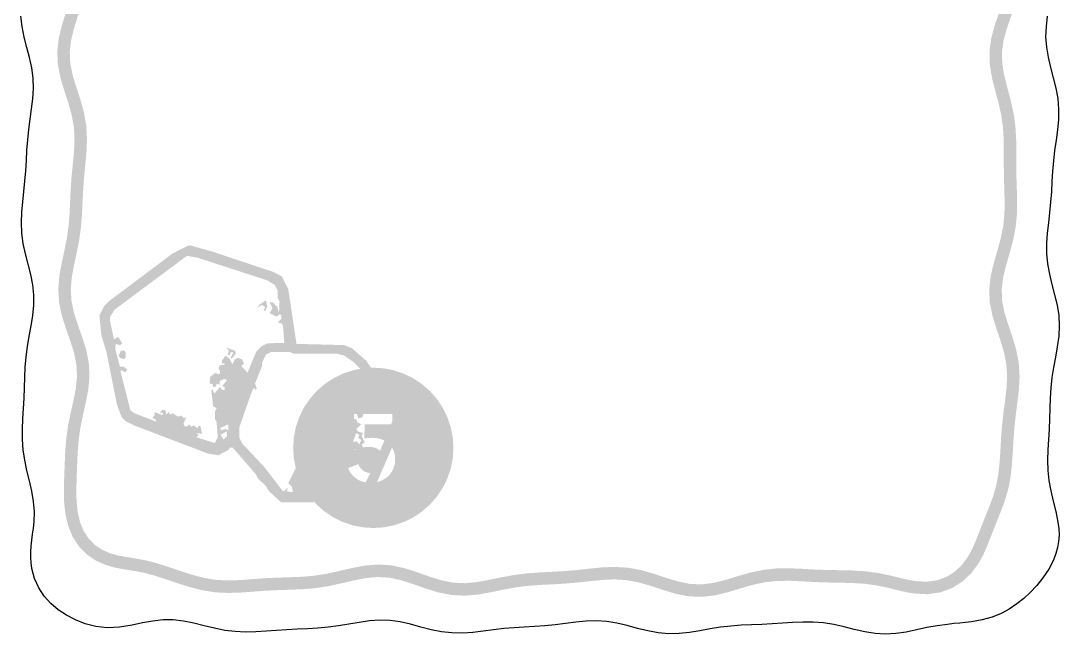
# Model space of a CAD drawing. Header units: millimetres. Extents: x 6 to 297, y 55 to 451.
# Drawn here: x 71.88 to 118.51, y 186.21 to 213.74 of the extents above; entities that cross this region are included whole.
import ezdxf

# ---------------------------------------------------------------- set-up
doc = ezdxf.new("R2010")
doc.units = ezdxf.units.MM
doc.layers.add('CUT', color=1, linetype='Continuous')
doc.layers.add('RASTER', color=7, linetype='Continuous')

msp = doc.modelspace()

# ---------------------------------------------------------------- hatches: boundary and pattern name
at = {"layer": 'RASTER'}
msp.add_hatch(color=7, dxfattribs=at).paths.add_polyline_path([(89.015, 230.376), (89.569, 230.368), (90.113, 230.338), (90.653, 230.267), (91.197, 230.154), (91.752, 230.01), (92.323, 229.868), (92.913, 229.767), (93.515, 229.747), (94.116, 229.821), (94.704, 229.976), (95.274, 230.172), (95.824, 230.36), (96.358, 230.499), (96.882, 230.568), (97.407, 230.564), (97.945, 230.501), (98.498, 230.406), (99.064, 230.309), (99.636, 230.234), (100.207, 230.185), (100.77, 230.152), (101.325, 230.115), (101.876, 230.061), (102.43, 229.986), (102.995, 229.905), (103.573, 229.846), (104.165, 229.84), (104.76, 229.91), (105.347, 230.053), (105.92, 230.24), (106.473, 230.429), (107.007, 230.573), (107.527, 230.644), (108.044, 230.629), (108.573, 230.537), (109.119, 230.392), (109.683, 230.231), (110.261, 230.095), (110.845, 230.006), (111.417, 229.971), (111.702, 229.958), (111.967, 229.953), (112.466, 229.914), (112.915, 229.838), (113.323, 229.722), (113.693, 229.571), (114.032, 229.392), (114.349, 229.19), (114.651, 228.968), (114.947, 228.722), (115.24, 228.446), (115.527, 228.129), (115.796, 227.765), (116.026, 227.352), (116.189, 226.891), (116.258, 226.381), (116.245, 226.121), (116.213, 225.864), (116.07, 225.321), (115.882, 224.769), (115.691, 224.198), (115.543, 223.611), (115.467, 223.015), (115.469, 222.422), (115.53, 221.842), (115.616, 221.275), (115.698, 220.721), (115.759, 220.17), (115.8, 219.617), (115.833, 219.056), (115.877, 218.488), (115.945, 217.916), (116.034, 217.35), (116.125, 216.795), (116.187, 216.255), (116.195, 215.728), (116.132, 215.204), (115.998, 214.671), (115.814, 214.122), (115.618, 213.554), (115.459, 212.967), (115.379, 212.366), (115.394, 211.763), (115.493, 211.172), (115.638, 210.599), (115.787, 210.042), (115.908, 209.499), (115.983, 208.96), (116.016, 208.418), (116.022, 207.866), (116.02, 207.306), (116.027, 206.74), (116.045, 206.178), (116.06, 205.625), (116.05, 205.082), (115.997, 204.546), (115.891, 204.008), (115.743, 203.46), (115.578, 202.896), (115.438, 202.313), (115.367, 201.714), (115.391, 201.11), (115.508, 200.514), (115.685, 199.935), (115.876, 199.376), (116.036, 198.835), (116.137, 198.306), (116.17, 197.779), (116.142, 197.243), (116.077, 196.694), (116.003, 196.133), (115.941, 195.564), (115.898, 194.996), (115.867, 194.435), (115.829, 193.883), (115.767, 193.335), (115.718, 193.072), (115.665, 192.816), (115.518, 192.327), (115.352, 191.887), (115.187, 191.481), (115.034, 191.098), (114.892, 190.73), (114.751, 190.369), (114.593, 190.014), (114.399, 189.665), (114.152, 189.333), (113.845, 189.036), (113.476, 188.795), (113.051, 188.633), (112.576, 188.563), (112.053, 188.59), (111.78, 188.641), (111.502, 188.7), (110.936, 188.842), (110.36, 188.959), (109.78, 189.034), (109.204, 189.069), (108.638, 189.081), (108.08, 189.091), (107.525, 189.112), (106.965, 189.143), (106.395, 189.167), (105.814, 189.159), (105.227, 189.098), (104.643, 188.976), (104.07, 188.813), (103.514, 188.643), (102.978, 188.51), (102.457, 188.445), (101.941, 188.465), (101.415, 188.569), (100.872, 188.733), (100.31, 188.921), (99.73, 189.086), (99.14, 189.194), (98.548, 189.23), (97.965, 189.206), (97.395, 189.149), (96.837, 189.087), (96.284, 189.04), (95.729, 189.008), (95.166, 188.98), (94.595, 188.937), (94.019, 188.864), (93.448, 188.76), (92.888, 188.643), (92.344, 188.546), (91.815, 188.498), (91.294, 188.523), (90.769, 188.627), (90.228, 188.794), (89.669, 188.994), (89.09, 189.178), (88.495, 189.302), (87.894, 189.337), (87.298, 189.284), (86.718, 189.172), (86.155, 189.039), (85.605, 188.92), (85.062, 188.836), (84.517, 188.788), (83.965, 188.765), (83.403, 188.748), (82.837, 188.72), (82.273, 188.679), (81.719, 188.638), (81.176, 188.62), (80.643, 188.648), (80.111, 188.735), (79.57, 188.878), (79.021, 189.053), (78.747, 189.149), (78.478, 189.238), (77.977, 189.399), (77.51, 189.519), (77.071, 189.602), (76.655, 189.666), (76.258, 189.738), (75.881, 189.844), (75.527, 190.001), (75.205, 190.219), (74.926, 190.501), (74.702, 190.844), (74.538, 191.244), (74.434, 191.694), (74.384, 192.186), (74.373, 192.717), (74.384, 193.001), (74.39, 193.286), (74.412, 193.846), (74.436, 194.4), (74.48, 194.947), (74.558, 195.491), (74.67, 196.04), (74.797, 196.602), (74.909, 197.18), (74.965, 197.774), (74.935, 198.375), (74.817, 198.971), (74.636, 199.55), (74.436, 200.111), (74.264, 200.653), (74.155, 201.179), (74.125, 201.699), (74.17, 202.226), (74.269, 202.769), (74.39, 203.328), (74.502, 203.898), (74.582, 204.474), (74.628, 205.047), (74.655, 205.612), (74.682, 206.169), (74.722, 206.723), (74.776, 207.28), (74.829, 207.848), (74.853, 208.429), (74.821, 209.02), (74.72, 209.61), (74.561, 210.19), (74.376, 210.754), (74.21, 211.299), (74.103, 211.825), (74.077, 212.341), (74.137, 212.861), (74.269, 213.397), (74.44, 213.951), (74.609, 214.522), (74.738, 215.106), (74.805, 215.695), (74.814, 216.278), (74.787, 216.85), (74.749, 217.411), (74.721, 217.966), (74.705, 218.523), (74.69, 219.087), (74.658, 219.66), (74.588, 220.239), (74.478, 220.816), (74.342, 221.382), (74.213, 221.932), (74.125, 222.465), (74.108, 222.985), (74.173, 223.505), (74.313, 224.038), (74.503, 224.588), (74.7, 225.158), (74.853, 225.729), (74.915, 226.024), (74.953, 226.305), (75.001, 226.818), (75.028, 227.293), (75.064, 227.731), (75.132, 228.134), (75.245, 228.503), (75.409, 228.839), (75.625, 229.14), (75.891, 229.409), (76.203, 229.647), (76.559, 229.859), (76.957, 230.05), (77.395, 230.221), (77.885, 230.373), (77.719, 230.908), (77.211, 230.75), (76.734, 230.564), (76.295, 230.353), (75.889, 230.112), (75.521, 229.83), (75.197, 229.501), (74.928, 229.126), (74.724, 228.709), (74.586, 228.263), (74.508, 227.801), (74.469, 227.332), (74.442, 226.861), (74.395, 226.365), (74.362, 226.119), (74.309, 225.864), (74.164, 225.322), (73.973, 224.771), (73.777, 224.2), (73.622, 223.612), (73.548, 223.011), (73.568, 222.411), (73.663, 221.823), (73.797, 221.252), (73.93, 220.697), (74.035, 220.153), (74.099, 219.611), (74.13, 219.064), (74.145, 218.507), (74.161, 217.943), (74.19, 217.378), (74.227, 216.818), (74.254, 216.269), (74.246, 215.731), (74.185, 215.199), (74.067, 214.662), (73.904, 214.113), (73.729, 213.546), (73.586, 212.961), (73.517, 212.36), (73.547, 211.755), (73.667, 211.161), (73.842, 210.585), (74.024, 210.028), (74.173, 209.487), (74.265, 208.957), (74.293, 208.426), (74.27, 207.886), (74.218, 207.334), (74.163, 206.77), (74.122, 206.203), (74.095, 205.639), (74.069, 205.083), (74.025, 204.536), (73.949, 203.991), (73.841, 203.441), (73.719, 202.879), (73.614, 202.3), (73.565, 201.707), (73.599, 201.106), (73.721, 200.511), (73.905, 199.932), (74.105, 199.372), (74.275, 198.831), (74.379, 198.306), (74.404, 197.787), (74.354, 197.26), (74.249, 196.717), (74.122, 196.158), (74.006, 195.586), (73.924, 195.009), (73.877, 194.435), (73.853, 193.869), (73.83, 193.305), (73.823, 193.017), (73.813, 192.717), (73.824, 192.153), (73.881, 191.603), (74.004, 191.075), (74.206, 190.584), (74.49, 190.149), (74.846, 189.788), (75.255, 189.511), (75.691, 189.317), (76.131, 189.193), (76.561, 189.113), (76.977, 189.049), (77.388, 188.973), (77.82, 188.861), (78.305, 188.705), (78.566, 188.618), (78.846, 188.52), (79.414, 188.34), (79.994, 188.187), (80.583, 188.091), (81.17, 188.06), (81.748, 188.078), (82.314, 188.12), (82.871, 188.16), (83.426, 188.188), (83.985, 188.205), (84.554, 188.229), (85.13, 188.28), (85.707, 188.369), (86.278, 188.492), (86.836, 188.624), (87.377, 188.729), (87.902, 188.777), (88.421, 188.747), (88.947, 188.637), (89.489, 188.463), (90.051, 188.263), (90.631, 188.083), (91.226, 187.967), (91.826, 187.938), (92.418, 187.99), (92.995, 188.093), (93.556, 188.21), (94.105, 188.31), (94.651, 188.38), (95.201, 188.421), (95.758, 188.448), (96.324, 188.481), (96.892, 188.53), (97.454, 188.591), (98.005, 188.647), (98.543, 188.67), (99.072, 188.638), (99.602, 188.54), (100.144, 188.385), (100.702, 188.199), (101.28, 188.025), (101.875, 187.909), (102.48, 187.885), (103.08, 187.959), (103.664, 188.103), (104.229, 188.275), (104.777, 188.432), (105.314, 188.544), (105.847, 188.6), (106.387, 188.607), (106.938, 188.583), (107.499, 188.552), (108.065, 188.531), (108.627, 188.521), (109.182, 188.509), (109.727, 188.477), (110.268, 188.406), (110.812, 188.295), (111.372, 188.155), (111.672, 188.091), (112, 188.033), (112.602, 188.003), (113.191, 188.091), (113.729, 188.295), (114.193, 188.596), (114.572, 188.962), (114.869, 189.36), (115.094, 189.763), (115.268, 190.153), (115.414, 190.527), (115.555, 190.893), (115.707, 191.271), (115.874, 191.684), (116.049, 192.149), (116.206, 192.67), (116.268, 192.963), (116.323, 193.26), (116.387, 193.832), (116.426, 194.4), (116.457, 194.96), (116.499, 195.513), (116.559, 196.065), (116.633, 196.625), (116.701, 197.196), (116.73, 197.782), (116.693, 198.376), (116.581, 198.967), (116.41, 199.546), (116.218, 200.108), (116.051, 200.651), (115.947, 201.176), (115.926, 201.692), (115.99, 202.214), (116.119, 202.752), (116.282, 203.308), (116.437, 203.881), (116.551, 204.464), (116.61, 205.049), (116.62, 205.627), (116.605, 206.194), (116.587, 206.753), (116.58, 207.308), (116.582, 207.868), (116.576, 208.438), (116.541, 209.016), (116.459, 209.598), (116.331, 210.176), (116.18, 210.74), (116.041, 211.288), (115.952, 211.817), (115.938, 212.335), (116.009, 212.855), (116.154, 213.389), (116.344, 213.942), (116.536, 214.513), (116.683, 215.101), (116.755, 215.698), (116.747, 216.292), (116.68, 216.873), (116.587, 217.439), (116.5, 217.993), (116.435, 218.542), (116.392, 219.094), (116.359, 219.654), (116.317, 220.222), (116.254, 220.793), (116.17, 221.359), (116.086, 221.913), (116.029, 222.453), (116.026, 222.981), (116.093, 223.506), (116.229, 224.04), (116.413, 224.59), (116.607, 225.159), (116.76, 225.745), (116.803, 226.073), (116.817, 226.422), (116.734, 227.022), (116.537, 227.58), (116.268, 228.067), (115.961, 228.483), (115.641, 228.837), (115.319, 229.142), (114.996, 229.41), (114.665, 229.653), (114.313, 229.877), (113.929, 230.079), (113.505, 230.252), (113.038, 230.385), (112.534, 230.47), (111.999, 230.513), (111.719, 230.519), (111.448, 230.53), (110.904, 230.564), (110.367, 230.645), (109.824, 230.774), (109.267, 230.932), (108.693, 231.084), (108.101, 231.187), (107.497, 231.204), (106.896, 231.123), (106.309, 230.965), (105.742, 230.772), (105.193, 230.592), (104.66, 230.461), (104.135, 230.4), (103.605, 230.406), (103.063, 230.462), (102.507, 230.541), (101.94, 230.617), (101.371, 230.674), (100.805, 230.711), (100.247, 230.744), (99.697, 230.791), (99.148, 230.863), (98.593, 230.958), (98.025, 231.055), (97.442, 231.123), (96.847, 231.127), (96.25, 231.049), (95.663, 230.896), (95.092, 230.702), (94.541, 230.513), (94.009, 230.371), (93.489, 230.306), (92.97, 230.325), (92.439, 230.416), (91.89, 230.554), (91.324, 230.7), (90.747, 230.82), (90.166, 230.896), (89.589, 230.928), (89.023, 230.936)])
h = msp.add_hatch(color=7, dxfattribs=at)
h.paths.add_polyline_path([(79.361, 203.637), (79.495, 203.661), (80.594, 203.347), (83.185, 202.483), (83.601, 202.272), (83.891, 201.698), (84.26, 199.241), (86.403, 199.186), (86.741, 199.053), (87.369, 198.503), (87.636, 198.142), (88.782, 197.012), (89.017, 196.698), (89.151, 196.439), (89.151, 195.968), (87.604, 192.412), (87.031, 192.278), (85.147, 192.2), (84.99, 192.121), (83.577, 192.121), (83.004, 192.647), (82.894, 192.851), (82.533, 193.197), (82.423, 193.401), (81.403, 194.578), (81.277, 194.578), (81.167, 194.453), (80.751, 194.241), (80.28, 194.319), (76.983, 195.575), (76.567, 195.787), (76.41, 195.944), (76.198, 196.517), (75.727, 198.872), (75.491, 199.657), (75.413, 200.521), (75.625, 200.937), (75.86, 201.172), (78.686, 203.292)])
h.paths.add_polyline_path([(79.338, 203.19), (76.096, 200.78), (75.884, 200.442), (75.884, 200.285), (76.064, 199.445), (76.253, 199.555), (76.433, 199.265), (76.355, 199.186), (76.143, 199.241), (76.119, 199.029), (76.331, 198.221), (76.488, 198.221), (76.669, 198.087), (76.567, 197.954), (76.41, 198.064), (76.355, 198.009), (76.802, 196.258), (76.983, 196.125), (77.948, 195.756), (77.948, 195.834), (77.791, 195.913), (77.901, 196.07), (77.87, 196.18), (78.239, 196.046), (78.262, 196.148), (78.105, 196.148), (78.239, 196.282), (78.372, 196.258), (78.419, 196.07), (78.529, 196.18), (78.576, 196.07), (78.71, 196.125), (78.945, 195.968), (79.079, 196.023), (79.204, 195.913), (79.314, 195.944), (79.181, 195.654), (79.236, 195.552), (79.314, 195.52), (79.471, 195.63), (79.518, 195.52), (79.652, 195.575), (79.832, 195.442), (79.832, 195.552), (79.942, 195.552), (80.021, 195.206), (79.754, 195.238), (79.864, 195.159), (79.754, 195.049), (80.594, 194.79), (80.727, 195.049), (80.672, 195.732), (80.594, 195.889), (80.594, 196.203), (80.672, 196.36), (80.515, 196.439), (80.437, 197.145), (80.492, 197.2), (80.57, 197.012), (80.829, 197.302), (80.932, 197.169), (81.041, 197.169), (81.041, 197.279), (80.932, 197.357), (81.143, 197.616), (81.01, 197.671), (80.806, 197.561), (80.806, 197.404), (80.672, 197.459), (80.649, 197.326), (80.515, 197.302), (80.492, 197.436), (80.358, 197.459), (80.382, 197.75), (80.594, 197.93), (80.806, 197.875), (80.829, 198.009), (80.751, 198.166), (80.853, 198.299), (81.01, 198.299), (81.041, 198.378), (80.932, 198.346), (80.908, 198.48), (81.065, 198.715), (81.246, 198.582), (81.379, 198.323), (81.481, 198.535), (81.638, 198.613), (81.826, 198.535), (81.905, 198.346), (81.772, 198.244), (82.062, 197.954), (82.455, 198.896), (82.69, 199.131), (82.949, 199.265), (83.711, 199.288), (83.656, 200.05), (83.601, 200.152), (83.42, 200.207), (83.577, 200.364), (83.577, 200.521), (83.522, 200.576), (83.365, 200.466), (83.051, 200.623), (83.185, 200.835), (83.051, 201.125), (83.208, 201.094), (83.397, 200.89), (83.475, 200.623), (83.499, 201.149), (83.42, 201.306), (83.42, 201.62), (83.287, 201.879), (82.949, 202.091), (79.809, 203.112)], flags=0)
h.paths.add_polyline_path([(82.894, 201.204), (82.949, 200.913), (82.847, 200.701), (82.792, 200.756), (82.847, 200.89), (82.714, 200.992), (82.502, 200.858), (82.612, 201.015)], flags=0)
h.paths.add_polyline_path([(81.089, 199.084), (81.512, 198.927), (81.536, 198.794), (81.355, 198.582), (81.301, 198.637), (81.434, 198.849), (81.301, 198.872), (81.277, 198.739), (81.167, 198.739), (81.222, 198.951)], flags=0)
h.paths.add_polyline_path([(76.378, 198.927), (76.512, 198.951), (76.59, 198.872), (76.59, 198.637), (76.512, 198.558), (76.331, 198.613), (76.276, 198.715)], flags=0)
h.paths.add_polyline_path([(83.106, 198.872), (82.894, 198.77), (82.714, 198.401), (82.714, 198.244), (82.4, 197.459), (82.478, 197.224), (82.423, 197.169), (82.345, 197.279), (82.243, 197.067), (81.693, 195.497), (81.693, 195.026), (81.826, 194.767), (82.816, 193.715), (83.632, 192.647), (83.711, 192.616), (83.868, 192.804), (83.836, 192.616), (84.048, 192.592), (84.103, 192.616), (84.048, 192.828), (83.891, 192.985), (84.229, 193.668), (84.362, 193.613), (84.441, 193.691), (84.284, 193.848), (84.574, 194.029), (84.441, 194.162), (84.464, 194.296), (84.676, 194.241), (84.755, 194.319), (84.543, 194.453), (85.281, 196.07), (85.461, 196.203), (85.854, 196.203), (86.144, 195.552), (86.325, 195.575), (86.615, 195.442), (86.427, 195.599), (86.427, 195.787), (86.615, 195.756), (86.615, 195.866), (86.403, 195.968), (86.168, 195.732), (86.113, 195.944), (86.191, 196.101), (86.482, 196.125), (86.615, 195.991), (86.796, 196.125), (86.851, 196.07), (86.741, 195.944), (86.772, 195.866), (86.929, 195.866), (87.008, 195.709), (87.165, 195.63), (86.953, 195.418), (87.008, 195.316), (87.243, 195.238), (87.188, 195.104), (87.322, 194.814), (87.188, 194.712), (87.267, 194.555), (87.212, 194.453), (86.976, 194.264), (87.008, 194.531), (86.851, 194.5), (86.819, 194.296), (86.694, 194.107), (86.584, 194.107), (86.717, 194.398), (86.662, 194.453), (86.505, 194.343), (86.458, 194.453), (86.325, 194.476), (86.325, 194.712), (86.482, 195.104), (86.348, 195.159), (86.113, 194.578), (86.246, 194.398), (86.223, 194.217), (86.38, 194.139), (86.427, 193.95), (86.615, 193.825), (86.458, 193.479), (86.403, 193.534), (86.537, 193.825), (86.348, 193.715), (86.325, 193.848), (86.223, 193.793), (86.223, 193.636), (86.113, 193.668), (86.066, 193.558), (86.011, 193.613), (86.191, 193.982), (86.301, 194.029), (86.246, 194.084), (86.034, 193.982), (85.956, 193.746), (85.854, 193.691), (85.697, 193.77), (85.563, 193.589), (85.618, 193.534), (85.909, 193.589), (85.72, 193.165), (85.987, 193.087), (85.83, 192.93), (85.72, 193.087), (85.595, 193.087), (85.485, 192.883), (85.516, 192.773), (85.328, 192.851), (85.226, 193.063), (85.124, 193.008), (85.092, 192.804), (84.857, 192.694), (85.854, 192.671), (86.011, 192.749), (86.953, 192.749), (87.29, 192.883), (87.738, 193.77), (88.68, 196.046), (88.735, 196.258), (88.468, 196.698), (87.322, 197.828), (87.212, 198.032), (86.819, 198.425), (86.403, 198.715), (86.089, 198.794), (84.127, 198.794), (83.97, 198.872)], flags=0)
h.paths.add_polyline_path([(86.976, 196.101), (87.188, 196.125), (87.267, 196.046), (87.212, 195.944), (87.031, 195.889)], flags=0)
h.paths.add_polyline_path([(81.198, 195.63), (80.853, 195.473), (80.853, 195.363), (81.065, 195.418), (81.198, 195.363)], flags=0)
h.paths.add_polyline_path([(85.438, 195.63), (85.304, 195.497), (85.359, 195.363), (85.249, 195.128), (85.406, 195.159), (85.516, 195.442), (85.595, 195.473), (85.595, 195.002), (85.752, 195.002), (86.144, 194.814), (86.113, 194.971), (85.799, 195.049), (85.697, 195.261), (85.83, 195.442), (85.799, 195.52), (85.673, 195.63), (85.485, 195.52)], flags=0)
h.paths.add_polyline_path([(85.987, 195.552), (85.932, 195.497), (86.066, 195.238), (86.191, 195.238), (86.223, 195.395), (86.034, 195.442)], flags=0)
h.paths.add_polyline_path([(81.12, 195.316), (80.853, 195.159), (80.986, 194.947), (81.143, 195.104)], flags=0)
h.paths.add_polyline_path([(86.929, 195.238), (86.851, 194.971), (86.717, 194.869), (86.741, 194.814), (86.953, 194.869), (87.086, 194.735), (87.165, 194.924), (87.031, 195.026), (87.086, 195.159)], flags=0)
h.paths.add_polyline_path([(85.045, 194.767), (85.014, 194.578), (85.124, 194.61), (85.359, 194.5), (85.359, 194.61)], flags=0)
h.paths.add_polyline_path([(85.304, 193.613), (85.202, 193.558), (85.202, 193.432), (85.516, 193.244), (85.516, 193.432), (85.406, 193.401)], flags=0)
h = msp.add_hatch(color=7, dxfattribs=at)
h.paths.add_polyline_path([(91.308, 194.574), (91.277, 194.104), (91.185, 193.642), (91.034, 193.196), (90.826, 192.774), (90.564, 192.382), (90.254, 192.028), (89.9, 191.718), (89.508, 191.456), (89.086, 191.248), (88.64, 191.097), (88.178, 191.005), (87.708, 190.974), (87.239, 191.005), (86.777, 191.097), (86.331, 191.248), (85.909, 191.456), (85.517, 191.718), (85.163, 192.028), (84.853, 192.382), (84.591, 192.774), (84.383, 193.196), (84.231, 193.642), (84.14, 194.104), (84.109, 194.574), (84.14, 195.044), (84.231, 195.505), (84.383, 195.951), (84.591, 196.374), (84.853, 196.765), (85.163, 197.119), (85.517, 197.43), (85.909, 197.691), (86.331, 197.899), (86.777, 198.051), (87.239, 198.143), (87.708, 198.173), (88.178, 198.143), (88.64, 198.051), (89.086, 197.899), (89.508, 197.691), (89.9, 197.43), (90.254, 197.119), (90.564, 196.765), (90.826, 196.374), (91.034, 195.951), (91.185, 195.505), (91.277, 195.044)])
h.paths.add_polyline_path([(88.558, 195.636), (88.558, 196.094), (86.846, 196.094), (86.795, 194.451), (86.812, 194.459), (86.83, 194.467), (86.849, 194.475), (86.868, 194.484), (86.888, 194.491), (86.908, 194.499), (86.929, 194.507), (86.95, 194.514), (86.972, 194.522), (86.994, 194.529), (87.016, 194.536), (87.038, 194.542), (87.061, 194.549), (87.083, 194.555), (87.106, 194.561), (87.129, 194.567), (87.151, 194.573), (87.174, 194.578), (87.198, 194.583), (87.221, 194.588), (87.244, 194.592), (87.268, 194.596), (87.292, 194.6), (87.315, 194.604), (87.339, 194.606), (87.363, 194.609), (87.386, 194.611), (87.408, 194.613), (87.431, 194.614), (87.453, 194.615), (87.475, 194.616), (87.496, 194.616), (87.527, 194.616), (87.557, 194.615), (87.588, 194.612), (87.618, 194.609), (87.648, 194.605), (87.678, 194.601), (87.708, 194.595), (87.738, 194.589), (87.767, 194.581), (87.796, 194.572), (87.824, 194.562), (87.851, 194.55), (87.878, 194.538), (87.903, 194.523), (87.928, 194.508), (87.953, 194.491), (87.976, 194.473), (87.998, 194.453), (88.019, 194.432), (88.039, 194.41), (88.058, 194.386), (88.076, 194.361), (88.092, 194.334), (88.108, 194.306), (88.122, 194.277), (88.134, 194.245), (88.144, 194.212), (88.152, 194.177), (88.159, 194.14), (88.163, 194.101), (88.166, 194.06), (88.167, 194.017), (88.166, 193.984), (88.164, 193.951), (88.161, 193.919), (88.156, 193.888), (88.15, 193.858), (88.142, 193.829), (88.133, 193.801), (88.122, 193.773), (88.111, 193.747), (88.098, 193.721), (88.085, 193.697), (88.07, 193.674), (88.054, 193.652), (88.038, 193.631), (88.02, 193.611), (88.001, 193.593), (87.982, 193.575), (87.962, 193.559), (87.941, 193.543), (87.919, 193.529), (87.896, 193.516), (87.872, 193.503), (87.848, 193.492), (87.823, 193.482), (87.797, 193.473), (87.771, 193.465), (87.745, 193.459), (87.718, 193.453), (87.691, 193.449), (87.663, 193.446), (87.635, 193.445), (87.606, 193.444), (87.556, 193.446), (87.508, 193.451), (87.461, 193.459), (87.416, 193.471), (87.373, 193.486), (87.332, 193.505), (87.292, 193.527), (87.254, 193.552), (87.218, 193.58), (87.185, 193.611), (87.154, 193.643), (87.126, 193.678), (87.101, 193.715), (87.079, 193.754), (87.059, 193.795), (87.041, 193.839), (86.578, 193.669), (86.61, 193.595), (86.647, 193.524), (86.687, 193.458), (86.732, 193.396), (86.782, 193.337), (86.836, 193.283), (86.894, 193.233), (86.957, 193.187), (87.023, 193.146), (87.094, 193.11), (87.168, 193.08), (87.245, 193.055), (87.327, 193.035), (87.412, 193.022), (87.501, 193.013), (87.594, 193.011), (87.65, 193.012), (87.705, 193.015), (87.759, 193.021), (87.812, 193.029), (87.865, 193.039), (87.917, 193.051), (87.968, 193.066), (88.018, 193.083), (88.068, 193.102), (88.115, 193.123), (88.161, 193.146), (88.205, 193.171), (88.248, 193.198), (88.289, 193.227), (88.329, 193.258), (88.367, 193.291), (88.403, 193.326), (88.437, 193.363), (88.47, 193.402), (88.5, 193.442), (88.528, 193.485), (88.555, 193.53), (88.58, 193.576), (88.602, 193.624), (88.623, 193.675), (88.641, 193.727), (88.656, 193.78), (88.668, 193.835), (88.677, 193.892), (88.684, 193.951), (88.688, 194.011), (88.69, 194.073), (88.688, 194.129), (88.685, 194.184), (88.678, 194.237), (88.67, 194.289), (88.659, 194.339), (88.645, 194.387), (88.629, 194.433), (88.611, 194.478), (88.59, 194.521), (88.568, 194.563), (88.543, 194.603), (88.517, 194.641), (88.489, 194.677), (88.458, 194.712), (88.426, 194.744), (88.392, 194.776), (88.356, 194.805), (88.319, 194.832), (88.28, 194.858), (88.24, 194.882), (88.198, 194.904), (88.154, 194.925), (88.11, 194.943), (88.063, 194.96), (88.015, 194.975), (87.967, 194.988), (87.917, 194.999), (87.866, 195.008), (87.814, 195.015), (87.762, 195.02), (87.708, 195.023), (87.653, 195.024), (87.633, 195.024), (87.612, 195.023), (87.59, 195.023), (87.568, 195.022), (87.545, 195.021), (87.521, 195.019), (87.497, 195.018), (87.473, 195.016), (87.448, 195.013), (87.424, 195.01), (87.402, 195.007), (87.38, 195.004), (87.359, 195), (87.338, 194.996), (87.319, 194.991), (87.301, 194.986), (87.33, 195.636), (88.558, 195.636)], flags=0)

# ---------------------------------------------------------------- linework, layer by layer
at = {"layer": 'CUT'}
msp.add_lwpolyline([(117.97, 213.946), (117.917, 213.485), (117.9, 213.025), (117.931, 212.566), (118.008, 212.106), (118.12, 211.644), (118.244, 211.181), (118.358, 210.715), (118.44, 210.249), (118.478, 209.782), (118.47, 209.315), (118.427, 208.849), (118.366, 208.385), (118.303, 207.922), (118.249, 207.459), (118.211, 206.997), (118.182, 206.534), (118.156, 206.07), (118.123, 205.606), (118.078, 205.142), (118.025, 204.678), (117.974, 204.215), (117.941, 203.754), (117.941, 203.294), (117.983, 202.834), (118.067, 202.373), (118.18, 201.912), (118.304, 201.448), (118.413, 200.982), (118.486, 200.515), (118.51, 200.048), (118.485, 199.581), (118.422, 199.115), (118.338, 198.65), (118.253, 198.187), (118.182, 197.725), (118.133, 197.264), (118.105, 196.802), (118.088, 196.339), (118.072, 195.875), (118.051, 195.411), (118.024, 194.948), (117.997, 194.485), (117.984, 194.023), (117.998, 193.562), (118.047, 193.102), (118.131, 192.641), (118.24, 192.179), (118.356, 191.715), (118.453, 191.245), (118.486, 190.953), (118.501, 190.655), (118.477, 190.374), (118.435, 190.095), (118.36, 189.837), (118.274, 189.584), (118.162, 189.355), (118.045, 189.128), (117.781, 188.735), (117.499, 188.39), (117.21, 188.087), (116.914, 187.814), (116.604, 187.565), (116.269, 187.339), (115.902, 187.141), (115.493, 186.975), (115.273, 186.913), (115.05, 186.851), (114.808, 186.808), (114.567, 186.764), (114.308, 186.736), (114.049, 186.704), (113.772, 186.682), (113.493, 186.65), (113.032, 186.589), (112.571, 186.503), (112.108, 186.401), (111.643, 186.305), (111.176, 186.234), (110.709, 186.208), (110.241, 186.234), (109.774, 186.308), (109.309, 186.415), (108.846, 186.533), (108.384, 186.638), (107.923, 186.713), (107.463, 186.751), (107.002, 186.754), (106.54, 186.732), (106.077, 186.7), (105.613, 186.67), (105.149, 186.646), (104.686, 186.628), (104.223, 186.608), (103.761, 186.574), (103.299, 186.521), (102.837, 186.449), (102.373, 186.366), (101.909, 186.289), (101.442, 186.237), (100.975, 186.228), (100.507, 186.268), (100.041, 186.355), (99.576, 186.471), (99.113, 186.594), (98.651, 186.702), (98.191, 186.774), (97.731, 186.802), (97.271, 186.789), (96.81, 186.746), (96.347, 186.689), (95.883, 186.633), (95.418, 186.588), (94.954, 186.555), (94.49, 186.529), (94.027, 186.5), (93.565, 186.46), (93.102, 186.407), (92.639, 186.346), (92.174, 186.292), (91.708, 186.261), (91.241, 186.267), (90.774, 186.319), (90.308, 186.412), (89.843, 186.531), (89.381, 186.654), (88.919, 186.757), (88.46, 186.82), (88, 186.836), (87.54, 186.805), (87.079, 186.74), (86.616, 186.66), (86.152, 186.582), (85.687, 186.519), (85.222, 186.477), (84.757, 186.451), (84.294, 186.432), (83.831, 186.41), (83.368, 186.381), (82.904, 186.346), (82.44, 186.316), (81.974, 186.304), (81.508, 186.324), (81.041, 186.382), (80.576, 186.475), (80.111, 186.59), (79.649, 186.706), (79.188, 186.798), (78.728, 186.849), (78.269, 186.849), (77.809, 186.8), (77.348, 186.716), (76.886, 186.615), (76.601, 186.564), (76.313, 186.52), (76.041, 186.505), (75.766, 186.5), (75.508, 186.524), (75.25, 186.557), (75.011, 186.615), (74.77, 186.68), (74.333, 186.85), (73.93, 187.061), (73.562, 187.308), (73.228, 187.592), (72.932, 187.919), (72.683, 188.29), (72.494, 188.706), (72.374, 189.162), (72.346, 189.41), (72.327, 189.653), (72.335, 189.912), (72.347, 190.166), (72.38, 190.434), (72.409, 190.697), (72.449, 190.973), (72.474, 191.249), (72.492, 191.705), (72.458, 192.164), (72.378, 192.625), (72.27, 193.087), (72.156, 193.551), (72.057, 194.016), (71.99, 194.482), (71.959, 194.949), (71.959, 195.414), (71.979, 195.879), (72.005, 196.342), (72.028, 196.805), (72.043, 197.268), (72.057, 197.732), (72.079, 198.197), (72.118, 198.662), (72.179, 199.127), (72.261, 199.592), (72.349, 200.055), (72.426, 200.517), (72.472, 200.977), (72.473, 201.436), (72.425, 201.896), (72.333, 202.356), (72.214, 202.819), (72.093, 203.283), (71.992, 203.748), (71.928, 204.215), (71.907, 204.682), (71.924, 205.148), (71.967, 205.613), (72.019, 206.077), (72.067, 206.54), (72.104, 207.002), (72.131, 207.465), (72.157, 207.929), (72.191, 208.393), (72.239, 208.858), (72.3, 209.322), (72.366, 209.786), (72.422, 210.247), (72.449, 210.708), (72.435, 211.167), (72.375, 211.627), (72.276, 212.088), (72.154, 212.551), (72.033, 213.015), (71.935, 213.481), (71.879, 213.949)], dxfattribs=at)

doc.saveas('drawing.dxf')
